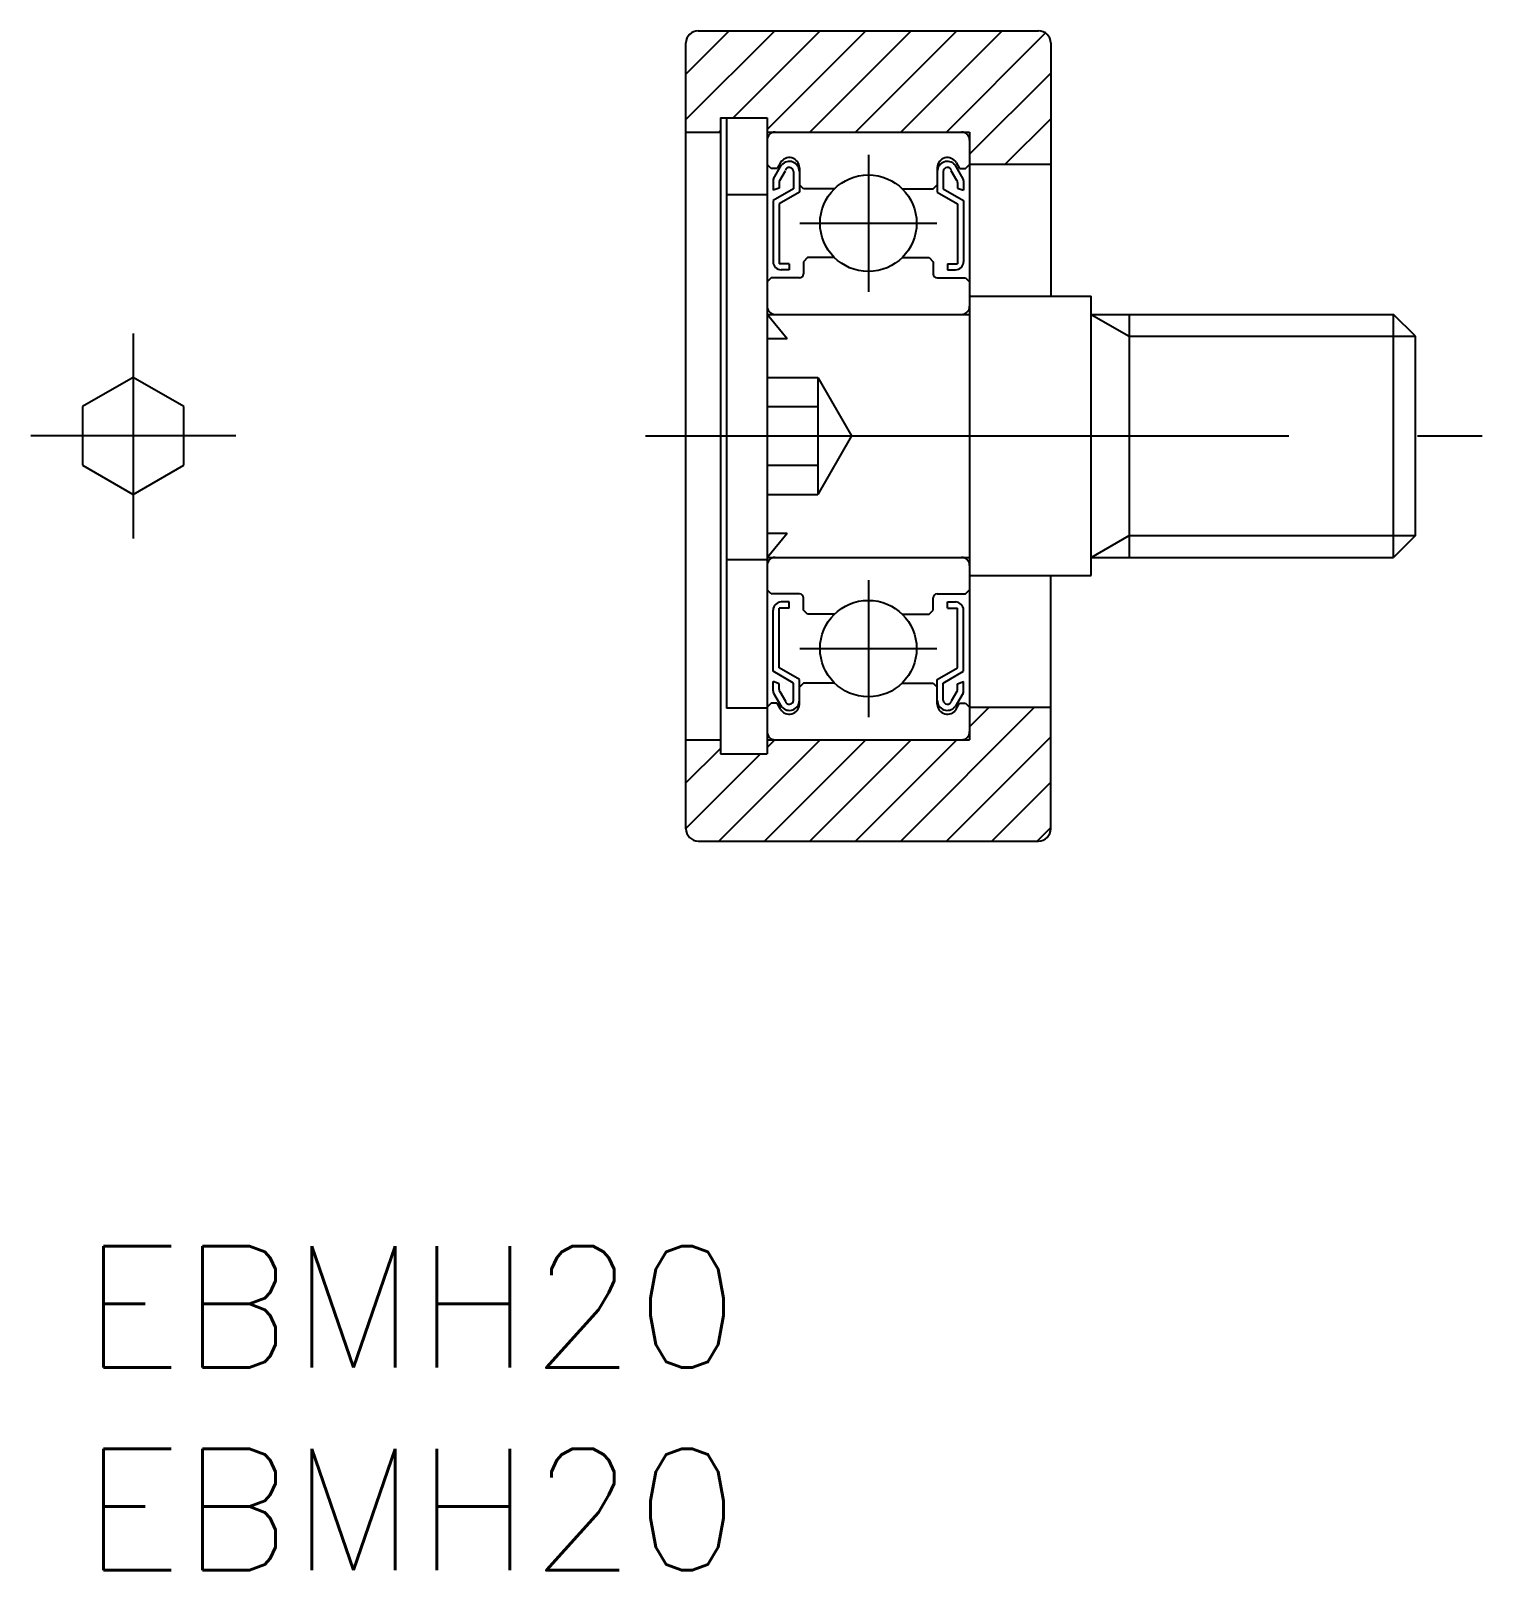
# Model space of a CAD drawing. Extents: x -1.3 to 34.5, y -8 to 30.
import ezdxf

# ---------------------------------------------------------------- set-up
doc = ezdxf.new("R2010")
doc.units = 0
doc.header["$LTSCALE"] = 0.5
doc.linetypes.add('CENTER', pattern=[50.8, 31.75, -6.35, 6.35, -6.35])
doc.linetypes.add('DASHED', pattern=[19.05, 12.7, -6.35])
for name, color, linetype in [('MSM_CENTER', 1, 'CENTER'), ('MSM_CONTINUOUS', 7, 'CONTINUOUS'), ('MSM_DASHED', 4, 'DASHED'), ('MSM_NARROW', 5, 'CONTINUOUS'), ('MSM_PART_NUMBER', 7, 'CONTINUOUS')]:
    doc.layers.add(name, color=color, linetype=linetype)
doc.styles.get("Standard").update_dxf_attribs({"font": 'txt.shx', "height": 3, "bigfont": 'bigfont.shx'})

# ---------------------------------------------------------------- blocks, each defined once
blk = doc.blocks.new('*U10')
at = {"layer": 'MSM_PART_NUMBER'}
blk.add_text('EBMH20', height=3, dxfattribs=at).set_placement((0, -3))
blk = doc.blocks.new('*U11')
at = {"layer": 'MSM_PART_NUMBER'}
blk.add_text('EBMH20', height=3, dxfattribs=at).set_placement((0, -8))

msp = doc.modelspace()

# ---------------------------------------------------------------- linework, layer by layer
at = {"layer": 'MSM_CENTER'}
for p, q in [((19.389, 26.941), (19.389, 23.559)), ((17.698, 25.25), (21.08, 25.25)), ((1.25, 22.529), (1.25, 17.471)), ((3.779, 20), (-1.279, 20)), ((13.889, 20), (34.538, 20)), ((19.389, 16.441), (19.389, 13.059)), ((17.698, 14.75), (21.08, 14.75))]:
    msp.add_line(p, q, dxfattribs=at)
at = {"layer": 'MSM_CONTINUOUS'}
for p, q in [((14.889, 10.3), (14.889, 29.7)), ((15.189, 30), (23.589, 30)), ((23.889, 29.7), (23.889, 23.45)), ((15.739, 27.85), (15.739, 12.15)), ((15.739, 27.85), (16.889, 27.85)), ((15.889, 27.85), (15.889, 13.278)), ((16.889, 27.85), (16.889, 12.15)), ((14.889, 27.5), (15.739, 27.5)), ((16.889, 27.5), (21.889, 27.5)), ((21.889, 27.5), (21.889, 12.5)), ((16.989, 26.6), (16.889, 26.7)), ((17.139, 26.6), (16.989, 26.6)), ((17.052, 26.347), (17.25, 26.688)), ((17.223, 26.745), (17.139, 26.6)), ((17.689, 26.62), (17.689, 26.013)), ((21.089, 26.62), (21.089, 26.013)), ((21.726, 26.347), (21.528, 26.688)), ((21.556, 26.745), (21.639, 26.6)), ((21.639, 26.6), (21.789, 26.6)), ((21.789, 26.6), (21.889, 26.7)), ((21.889, 26.709), (23.889, 26.709)), ((17.039, 26.297), (17.039, 26.064)), ((17.189, 26.256), (17.189, 26.118)), ((17.202, 26.306), (17.342, 26.547)), ((17.539, 26.525), (17.539, 26.1)), ((21.239, 26.525), (21.239, 26.1)), ((21.576, 26.306), (21.437, 26.547)), ((21.589, 26.256), (21.589, 26.118)), ((21.739, 26.297), (21.739, 26.064)), ((16.889, 25.95), (15.889, 25.95)), ((17.189, 26.118), (17.039, 26.064)), ((17.539, 26.1), (17.039, 25.811)), ((17.689, 26.013), (17.189, 25.725)), ((17.789, 26.1), (17.689, 26.2)), ((18.555, 26.1), (17.789, 26.1)), ((20.223, 26.1), (20.989, 26.1)), ((20.989, 26.1), (21.089, 26.2)), ((21.089, 26.013), (21.589, 25.725)), ((21.239, 26.1), (21.739, 25.811)), ((21.589, 26.118), (21.739, 26.064)), ((17.039, 25.811), (17.039, 24.3)), ((17.189, 25.725), (17.189, 24.25)), ((21.589, 25.725), (21.589, 24.25)), ((21.739, 25.811), (21.739, 24.3)), ((17.889, 24.4), (17.789, 24.3)), ((18.555, 24.4), (17.889, 24.4)), ((20.223, 24.4), (20.889, 24.4)), ((20.889, 24.4), (20.989, 24.3)), ((17.439, 24.25), (17.189, 24.25)), ((17.439, 24.1), (17.239, 24.1)), ((17.439, 24.25), (17.439, 24.1)), ((17.789, 24.3), (17.789, 24)), ((20.989, 24.3), (20.989, 24)), ((21.339, 24.25), (21.589, 24.25)), ((21.339, 24.25), (21.339, 24.1)), ((21.339, 24.1), (21.539, 24.1)), ((16.989, 23.9), (16.889, 23.8)), ((17.689, 23.9), (16.989, 23.9)), ((21.089, 23.9), (21.789, 23.9)), ((21.789, 23.9), (21.889, 23.8)), ((21.889, 23.45), (24.889, 23.45)), ((24.889, 16.55), (24.889, 23.45)), ((16.889, 23), (21.889, 23)), ((24.889, 23), (32.348, 23)), ((25.827, 23), (25.827, 17)), ((32.348, 17), (32.348, 23)), ((32.889, 22.459), (32.348, 23)), ((32.889, 17.542), (32.889, 22.459)), ((1.25, 21.443), (0, 20.722)), ((2.5, 20.722), (1.25, 21.443)), ((0, 20.722), (0, 19.278)), ((2.5, 19.278), (2.5, 20.722)), ((0, 19.278), (1.25, 18.557)), ((1.25, 18.557), (2.5, 19.278)), ((32.889, 17.542), (32.348, 17)), ((16.889, 16.938), (15.889, 16.938)), ((16.889, 17), (21.889, 17)), ((24.889, 17), (32.348, 17)), ((21.889, 16.55), (24.889, 16.55)), ((23.889, 10.3), (23.889, 16.55)), ((16.989, 16.1), (16.889, 16.2)), ((17.689, 16.1), (16.989, 16.1)), ((17.789, 15.7), (17.789, 16)), ((20.989, 15.7), (20.989, 16)), ((21.089, 16.1), (21.789, 16.1)), ((21.789, 16.1), (21.889, 16.2)), ((17.039, 14.189), (17.039, 15.7)), ((17.189, 14.275), (17.189, 15.75)), ((17.439, 15.75), (17.189, 15.75)), ((17.439, 15.9), (17.239, 15.9)), ((17.439, 15.75), (17.439, 15.9)), ((17.889, 15.6), (17.789, 15.7)), ((18.555, 15.6), (17.889, 15.6)), ((20.223, 15.6), (20.889, 15.6)), ((20.889, 15.6), (20.989, 15.7)), ((21.339, 15.9), (21.539, 15.9)), ((21.339, 15.75), (21.339, 15.9)), ((21.339, 15.75), (21.589, 15.75)), ((21.589, 14.275), (21.589, 15.75)), ((21.739, 14.189), (21.739, 15.7)), ((17.539, 13.9), (17.039, 14.189)), ((17.689, 13.987), (17.189, 14.275)), ((21.089, 13.987), (21.589, 14.275)), ((21.239, 13.9), (21.739, 14.189)), ((17.189, 13.882), (17.039, 13.936)), ((17.039, 13.703), (17.039, 13.936)), ((17.189, 13.744), (17.189, 13.882)), ((17.202, 13.694), (17.342, 13.453)), ((17.539, 13.475), (17.539, 13.9)), ((17.689, 13.38), (17.689, 13.987)), ((17.789, 13.9), (17.689, 13.8)), ((18.555, 13.9), (17.789, 13.9)), ((20.223, 13.9), (20.989, 13.9)), ((20.989, 13.9), (21.089, 13.8)), ((21.089, 13.38), (21.089, 13.987)), ((21.239, 13.475), (21.239, 13.9)), ((21.576, 13.694), (21.437, 13.453)), ((21.589, 13.882), (21.739, 13.936)), ((21.589, 13.744), (21.589, 13.882)), ((21.739, 13.703), (21.739, 13.936)), ((16.989, 13.4), (16.889, 13.3)), ((17.139, 13.4), (16.989, 13.4)), ((17.052, 13.653), (17.25, 13.312)), ((17.223, 13.255), (17.139, 13.4)), ((21.726, 13.653), (21.528, 13.312)), ((21.556, 13.255), (21.639, 13.4)), ((21.639, 13.4), (21.789, 13.4)), ((21.789, 13.4), (21.889, 13.3)), ((21.889, 13.3), (23.889, 13.3)), ((16.889, 13.278), (15.889, 13.278)), ((14.889, 12.5), (15.739, 12.5)), ((16.889, 12.5), (21.889, 12.5)), ((15.739, 12.15), (16.889, 12.15)), ((15.189, 10), (23.589, 10))]:
    msp.add_line(p, q, dxfattribs=at)
for centre in [(19.389, 25.25), (19.389, 14.75)]:
    msp.add_circle(centre, 1.191, dxfattribs=at)
for centre, radius, start, end in [((15.189, 29.7), 0.3, 90, 180), ((23.589, 29.7), 0.3, 0, 90), ((17.089, 27.3), 0.2, 90, 180), ((21.689, 27.3), 0.2, 0, 90), ((17.439, 26.62), 0.25, 359.9996, 150.0002), ((17.439, 26.525), 0.25, 0, 139.1892), ((17.439, 26.525), 0.1, 0, 167.1373), ((21.339, 26.62), 0.25, 29.9998, 180.0004), ((21.339, 26.525), 0.25, 40.8108, 180), ((21.339, 26.525), 0.1, 12.8627, 180), ((17.139, 26.297), 0.1, 150.0004, 180), ((17.289, 26.256), 0.1, 149.9997, 180), ((21.489, 26.256), 0.1, 0, 30.0003), ((21.639, 26.297), 0.1, 0, 29.9996), ((17.239, 24.3), 0.2, 180, 270), ((17.689, 24), 0.1, 270.0006, 0), ((21.089, 24), 0.1, 180, 269.9994), ((21.539, 24.3), 0.2, 270, 360), ((17.089, 23.2), 0.2, 180, 270), ((21.689, 23.2), 0.2, 270, 0), ((17.089, 16.8), 0.2, 90, 180), ((21.689, 16.8), 0.2, 0, 90), ((17.689, 16), 0.1, 0, 89.9994), ((21.089, 16), 0.1, 90.0006, 180), ((17.239, 15.7), 0.2, 90, 180), ((21.539, 15.7), 0.2, 0, 90), ((17.139, 13.703), 0.1, 180, 209.9996), ((17.289, 13.744), 0.1, 180, 210.0003), ((21.489, 13.744), 0.1, 329.9997, 0), ((21.639, 13.703), 0.1, 330.0004, 0), ((17.439, 13.38), 0.25, 209.9998, 0.0004), ((17.439, 13.475), 0.25, 220.8108, 0), ((17.439, 13.475), 0.1, 192.8627, 0), ((21.339, 13.475), 0.25, 180, 319.1892), ((21.339, 13.38), 0.25, 179.9996, 330.0002), ((21.339, 13.475), 0.1, 180, 347.1373), ((17.089, 12.7), 0.2, 180, 270), ((21.689, 12.7), 0.2, 270, 0), ((15.189, 10.3), 0.3, 180, 270), ((23.589, 10.3), 0.3, 270, 0)]:
    msp.add_arc(centre, radius, start, end, dxfattribs=at)
at = {"layer": 'MSM_DASHED'}
for p, q in [((17.389, 22.4), (16.889, 23)), ((17.389, 22.4), (16.889, 22.4)), ((16.889, 21.443), (18.139, 21.443)), ((18.139, 21.443), (18.139, 18.557)), ((18.139, 21.443), (18.972, 20)), ((16.889, 20.722), (18.139, 20.722)), ((18.972, 20), (18.139, 18.557)), ((16.889, 19.278), (18.139, 19.278)), ((16.889, 18.557), (18.139, 18.557)), ((16.889, 17.6), (17.389, 17.6)), ((16.889, 17), (17.389, 17.6))]:
    msp.add_line(p, q, dxfattribs=at)
at = {"layer": 'MSM_NARROW'}
for p, q in [((14.889, 27.81), (17.079, 30)), ((14.889, 28.933), (15.956, 30)), ((16.051, 27.85), (18.201, 30)), ((16.889, 27.565), (19.324, 30)), ((17.946, 27.5), (20.446, 30)), ((19.069, 27.5), (21.569, 30)), ((20.192, 27.5), (22.692, 30)), ((21.314, 27.5), (23.76, 29.946)), ((21.889, 26.952), (23.889, 28.952)), ((22.768, 26.709), (23.889, 27.83)), ((15.701, 27.5), (15.739, 27.538)), ((24.889, 23), (25.827, 22.459)), ((25.827, 22.459), (32.889, 22.459)), ((24.889, 17), (25.827, 17.542)), ((25.827, 17.542), (32.889, 17.542)), ((20.192, 10), (23.492, 13.3)), ((21.889, 12.82), (22.369, 13.3)), ((21.314, 10), (23.889, 12.575)), ((14.889, 11.433), (15.739, 12.283)), ((15.701, 10), (18.201, 12.5)), ((16.824, 10), (19.324, 12.5)), ((16.889, 12.31), (17.079, 12.5)), ((17.946, 10), (20.446, 12.5)), ((19.069, 10), (21.569, 12.5)), ((14.889, 10.31), (16.729, 12.15)), ((22.437, 10), (23.889, 11.452)), ((23.559, 10), (23.889, 10.33))]:
    msp.add_line(p, q, dxfattribs=at)

# ---------------------------------------------------------------- block references
at = {"layer": 'MSM_CONTINUOUS'}
for name in ['*U10', '*U11']:
    msp.add_blockref(name, (0, 0), dxfattribs=at)

doc.saveas('drawing.dxf')
